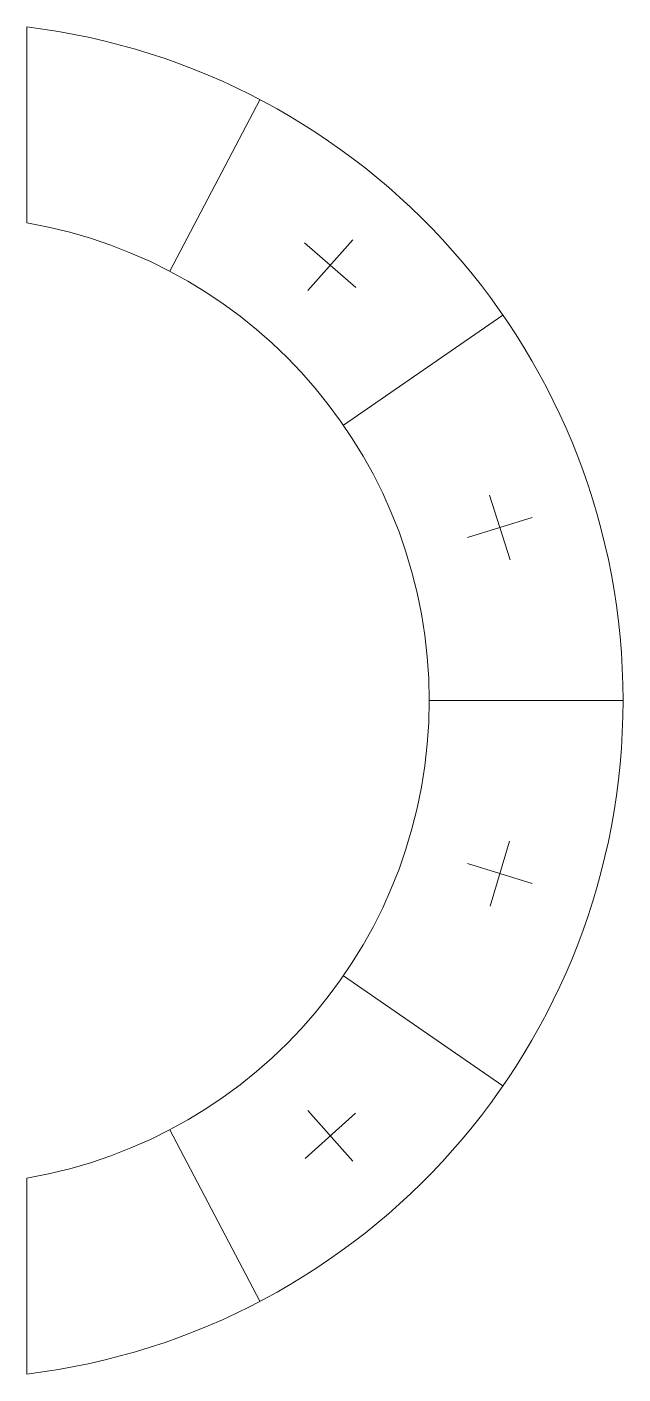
# Model space of a CAD drawing. Header units: millimetres. Extents: x 17 to 140, y -139 to 139.
import ezdxf

# ---------------------------------------------------------------- set-up
doc = ezdxf.new("R2010")
doc.units = ezdxf.units.MM
doc.header["$MEASUREMENT"] = 0
doc.layers.add('_pcb_lights_Nr_pióra__40', color=4, linetype='Continuous', lineweight=13)
doc.layers.add('_pcb_outline_Nr_pióra__20', color=1, linetype='Continuous', lineweight=13)
doc.layers.add('_pcb_wall locations_Nr_pióra__59', color=21, linetype='Continuous', lineweight=0, true_color=0xffaaaa)

msp = doc.modelspace()

# ---------------------------------------------------------------- linework, layer by layer
at = {"layer": '_pcb_lights_Nr_pióra__40', "color": 4, "linetype": 'Continuous', "lineweight": 13}
for p, q in [((84.22, 95.06), (74.93, 84.58)), ((74.29, 94.41), (84.86, 85.23)), ((112.42, 42.36), (116.72, 29.04)), ((121.25, 37.78), (107.88, 33.62)), ((116.58, -29), (112.55, -42.4)), ((121.25, -37.78), (107.88, -33.62)), ((84.77, -85.13), (74.38, -94.52)), ((84.22, -95.06), (74.93, -84.58))]:
    msp.add_line(p, q, dxfattribs=at)
at = {"layer": '_pcb_outline_Nr_pióra__20', "color": 1, "linetype": 'Continuous', "lineweight": 13}
msp.add_lwpolyline([(17, -138.96), (17, -98.54, 0.84226), (17, 98.54), (17, 138.96, -0.885121)], format="xyb", close=True, dxfattribs=at)
at = {"layer": '_pcb_wall locations_Nr_pióra__59', "color": 21, "linetype": 'Continuous', "lineweight": 0, "true_color": 0xffaaaa}
for p, q in [((46.47, 88.55), (65.06, 123.96)), ((82.3, 56.81), (115.22, 79.53)), ((100, 0), (140, 0)), ((82.3, -56.81), (115.22, -79.53)), ((46.47, -88.55), (65.06, -123.96))]:
    msp.add_line(p, q, dxfattribs=at)

doc.saveas('drawing.dxf')
